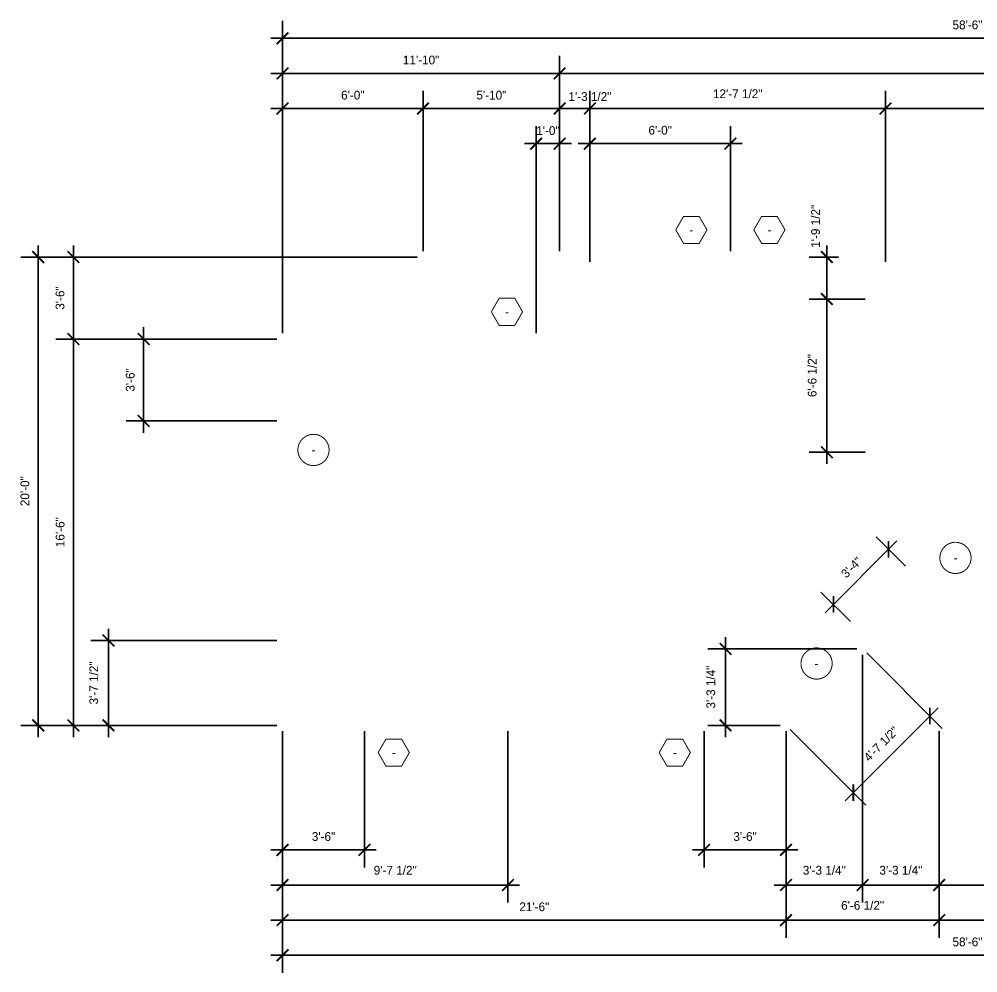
# Model space of a CAD drawing. Extents: x -3307 to 714, y -1870 to 708.
# Drawn here: x -3306.5 to -2815.2, y -1075 to -586.4 of the extents above; entities that cross this region are included whole.
import ezdxf

# ---------------------------------------------------------------- set-up
doc = ezdxf.new("R2010")
doc.units = 0
doc.header["$LTSCALE"] = 48
doc.header["$MEASUREMENT"] = 0
doc.header["$PDMODE"] = 3
doc.header["$PDSIZE"] = -2
doc.layers.get('0').update_dxf_attribs({"linetype": 'CONTINUOUS'})
doc.layers.get('DEFPOINTS').update_dxf_attribs({"linetype": 'CONTINUOUS'})
for name, color, linetype in [('A-DIMS', 3, 'CONTINUOUS'), ('A-SYM', 2, 'CONTINUOUS'), ('A-SYM TEXT', 3, 'CONTINUOUS')]:
    doc.layers.add(name, color=color, linetype=linetype)
doc.styles.get("Standard").update_dxf_attribs({"font": 'ERASMD.TTF', "height": 4.5})
doc.dimstyles.new('ARCHITECTURE', dxfattribs={"dimscale": 48, "dimtxt": 0.18, "dimasz": 0.125, "dimexe": 0.1875, "dimexo": 0.0625, "dimgap": 0.09375, "dimtad": 1, "dimdec": 4, "dimzin": 3, "dimdsep": 46, "dimlunit": 4, "dimtxsty": 'Standard', "dimblk1": 'ARCHTICK', "dimblk2": 'ARCHTICK', "dimsah": 1, "dimcen": 0.09375, "dimdle": 0.125, "dimclrd": 1, "dimclre": 1, "dimclrt": 3, "dimadec": 0, "dimazin": 0, "dimtfac": 1, "dimtdec": 4, "dimtofl": 0, "dimtmove": 2, "dimatfit": 3, "dimldrblk": 'ARCHTICK', "dimfxl": 1, "dimfrac": 2, "dimtolj": 1, "dimtzin": 0, "dimarcsym": 0})

# ---------------------------------------------------------------- blocks, each defined once
blk = doc.blocks.new('_ARCHTICK')
at = {"color": 0, "linetype": 'ByBlock', "const_width": 0.15}
blk.add_lwpolyline([(-0.5, -0.5), (0.5, 0.5)], dxfattribs=at)
blk = doc.blocks.new('*D9')
at = {"layer": 'A-DIMS', "color": 1, "lineweight": -2, "transparency": 16777216}
for p, q in [((-3171.54, -951.25), (-3171.54, -1075.04)), ((-2469.54, -951.25), (-2469.54, -1075.04)), ((-2463.54, -1066.04), (-3177.54, -1066.04))]:
    blk.add_line(p, q, dxfattribs=at)
at = {"layer": 'DEFPOINTS', "color": 0, "transparency": 16777216}
for p in [(-3171.54, -948.25), (-2469.54, -948.25), (-3171.54, -1066.04)]:
    blk.add_point(p, dxfattribs=at)
at = {"layer": 'A-DIMS', "color": 1, "lineweight": -2, "transparency": 16777216, "xscale": 6, "yscale": 6, "zscale": 6, "rotation": 180}
blk.add_blockref('_ARCHTICK', (-3171.54, -1066.04), dxfattribs=at)
at = {"layer": 'A-DIMS', "color": 1, "lineweight": -2, "transparency": 16777216, "xscale": 6, "yscale": 6, "zscale": 6}
blk.add_blockref('_ARCHTICK', (-2469.54, -1066.04), dxfattribs=at)
at = {"layer": 'A-DIMS', "color": 3, "transparency": 16777216, "insert": (-2820.54, -1059.22), "char_height": 4.5, "attachment_point": 5}
blk.add_mtext('\\A1;58\'-6"', dxfattribs=at)
blk = doc.blocks.new('*D10')
at = {"layer": 'A-DIMS', "color": 1, "lineweight": -2, "transparency": 16777216}
for p, q in [((-3171.54, -747.25), (-3171.54, -587.13)), ((-2469.54, -705.25), (-2469.54, -587.13)), ((-2463.54, -596.13), (-3177.54, -596.13))]:
    blk.add_line(p, q, dxfattribs=at)
at = {"layer": 'DEFPOINTS', "color": 0, "transparency": 16777216}
for p in [(-3171.54, -596.13), (-2469.54, -708.25), (-3171.54, -750.25)]:
    blk.add_point(p, dxfattribs=at)
at = {"layer": 'A-DIMS', "color": 1, "lineweight": -2, "transparency": 16777216, "xscale": 6, "yscale": 6, "zscale": 6, "rotation": 180}
blk.add_blockref('_ARCHTICK', (-3171.54, -596.13), dxfattribs=at)
at = {"layer": 'A-DIMS', "color": 1, "lineweight": -2, "transparency": 16777216, "xscale": 6, "yscale": 6, "zscale": 6}
blk.add_blockref('_ARCHTICK', (-2469.54, -596.13), dxfattribs=at)
at = {"layer": 'A-DIMS', "color": 3, "transparency": 16777216, "insert": (-2820.54, -589.3), "char_height": 4.5, "attachment_point": 5}
blk.add_mtext('\\A1;58\'-6"', dxfattribs=at)
blk = doc.blocks.new('*D11')
at = {"layer": 'A-DIMS', "color": 1, "lineweight": -2, "transparency": 16777216}
for p, q in [((-3029.53, -705.25), (-3029.53, -605.13)), ((-2469.54, -705.25), (-2469.54, -605.13)), ((-2463.54, -614.13), (-3035.53, -614.13))]:
    blk.add_line(p, q, dxfattribs=at)
at = {"layer": 'DEFPOINTS', "color": 0, "transparency": 16777216}
for p in [(-3029.53, -614.13), (-3029.53, -708.25), (-2469.54, -708.25)]:
    blk.add_point(p, dxfattribs=at)
at = {"layer": 'A-DIMS', "color": 1, "lineweight": -2, "transparency": 16777216, "xscale": 6, "yscale": 6, "zscale": 6, "rotation": 180}
blk.add_blockref('_ARCHTICK', (-3029.53, -614.13), dxfattribs=at)
at = {"layer": 'A-DIMS', "color": 1, "lineweight": -2, "transparency": 16777216, "xscale": 6, "yscale": 6, "zscale": 6}
blk.add_blockref('_ARCHTICK', (-2469.54, -614.13), dxfattribs=at)
at = {"layer": 'A-DIMS', "color": 3, "transparency": 16777216, "insert": (-2749.54, -607.3), "char_height": 4.5, "attachment_point": 5}
blk.add_mtext('\\A1;46\'-8"', dxfattribs=at)
blk = doc.blocks.new('*D12')
at = {"layer": 'A-DIMS', "color": 1, "lineweight": -2, "transparency": 16777216}
for p, q in [((-3171.54, -747.25), (-3171.54, -605.13)), ((-3029.53, -705.25), (-3029.53, -605.13)), ((-3023.53, -614.13), (-3177.54, -614.13))]:
    blk.add_line(p, q, dxfattribs=at)
at = {"layer": 'DEFPOINTS', "color": 0, "transparency": 16777216}
for p in [(-3171.54, -614.13), (-3029.53, -708.25), (-3171.54, -750.25)]:
    blk.add_point(p, dxfattribs=at)
at = {"layer": 'A-DIMS', "color": 1, "lineweight": -2, "transparency": 16777216, "xscale": 6, "yscale": 6, "zscale": 6, "rotation": 180}
blk.add_blockref('_ARCHTICK', (-3171.54, -614.13), dxfattribs=at)
at = {"layer": 'A-DIMS', "color": 1, "lineweight": -2, "transparency": 16777216, "xscale": 6, "yscale": 6, "zscale": 6}
blk.add_blockref('_ARCHTICK', (-3029.53, -614.13), dxfattribs=at)
at = {"layer": 'A-DIMS', "color": 3, "transparency": 16777216, "insert": (-3100.54, -607.3), "char_height": 4.5, "attachment_point": 5}
blk.add_mtext('\\A1;11\'-10"', dxfattribs=at)
blk = doc.blocks.new('*D14')
at = {"layer": 'A-DIMS', "color": 1, "lineweight": -2, "transparency": 16777216}
for p, q in [((-2862.53, -710.75), (-2862.53, -623.13)), ((-2713.54, -708.75), (-2713.54, -623.13)), ((-2707.54, -632.13), (-2868.53, -632.13))]:
    blk.add_line(p, q, dxfattribs=at)
at = {"layer": 'DEFPOINTS', "color": 0, "transparency": 16777216}
for p in [(-2862.53, -632.13), (-2713.54, -711.75), (-2862.53, -713.75)]:
    blk.add_point(p, dxfattribs=at)
at = {"layer": 'A-DIMS', "color": 1, "lineweight": -2, "transparency": 16777216, "xscale": 6, "yscale": 6, "zscale": 6, "rotation": 180}
blk.add_blockref('_ARCHTICK', (-2862.53, -632.13), dxfattribs=at)
at = {"layer": 'A-DIMS', "color": 1, "lineweight": -2, "transparency": 16777216, "xscale": 6, "yscale": 6, "zscale": 6}
blk.add_blockref('_ARCHTICK', (-2713.54, -632.13), dxfattribs=at)
at = {"layer": 'A-DIMS', "color": 3, "transparency": 16777216, "insert": (-2788.04, -625.3), "char_height": 4.5, "attachment_point": 5}
blk.add_mtext('\\A1;12\'-5"', dxfattribs=at)
blk = doc.blocks.new('*D15')
at = {"layer": 'A-DIMS', "color": 1, "lineweight": -2, "transparency": 16777216}
for p, q in [((-3014.03, -710.75), (-3014.03, -623.13)), ((-2862.53, -710.75), (-2862.53, -623.13)), ((-2856.53, -632.13), (-3020.03, -632.13))]:
    blk.add_line(p, q, dxfattribs=at)
at = {"layer": 'DEFPOINTS', "color": 0, "transparency": 16777216}
for p in [(-3014.03, -632.13), (-3014.03, -713.75), (-2862.53, -713.75)]:
    blk.add_point(p, dxfattribs=at)
at = {"layer": 'A-DIMS', "color": 1, "lineweight": -2, "transparency": 16777216, "xscale": 6, "yscale": 6, "zscale": 6, "rotation": 180}
blk.add_blockref('_ARCHTICK', (-3014.03, -632.13), dxfattribs=at)
at = {"layer": 'A-DIMS', "color": 1, "lineweight": -2, "transparency": 16777216, "xscale": 6, "yscale": 6, "zscale": 6}
blk.add_blockref('_ARCHTICK', (-2862.53, -632.13), dxfattribs=at)
at = {"layer": 'A-DIMS', "color": 3, "transparency": 16777216, "insert": (-2938.28, -624.59), "char_height": 4.5, "attachment_point": 5}
blk.add_mtext('\\A1;12\'-7 1/2"', dxfattribs=at)
blk = doc.blocks.new('*D16')
at = {"layer": 'A-DIMS', "color": 1, "lineweight": -2, "transparency": 16777216}
for p, q in [((-3029.53, -705.25), (-3029.53, -623.13)), ((-3014.03, -710.75), (-3014.03, -623.13)), ((-3008.03, -632.13), (-3035.53, -632.13))]:
    blk.add_line(p, q, dxfattribs=at)
at = {"layer": 'DEFPOINTS', "color": 0, "transparency": 16777216}
for p in [(-3029.53, -632.13), (-3029.53, -708.25), (-3014.03, -713.75)]:
    blk.add_point(p, dxfattribs=at)
at = {"layer": 'A-DIMS', "color": 1, "lineweight": -2, "transparency": 16777216, "xscale": 6, "yscale": 6, "zscale": 6, "rotation": 180}
blk.add_blockref('_ARCHTICK', (-3029.53, -632.13), dxfattribs=at)
at = {"layer": 'A-DIMS', "color": 1, "lineweight": -2, "transparency": 16777216, "xscale": 6, "yscale": 6, "zscale": 6}
blk.add_blockref('_ARCHTICK', (-3014.03, -632.13), dxfattribs=at)
at = {"layer": 'A-DIMS', "color": 3, "transparency": 16777216, "insert": (-3014.03, -626.02), "char_height": 4.5, "attachment_point": 5}
blk.add_mtext('\\A1;1\'-3 1/2"', dxfattribs=at)
blk = doc.blocks.new('*D17')
at = {"layer": 'A-DIMS', "color": 1, "lineweight": -2, "transparency": 16777216}
for p, q in [((-3099.54, -705.25), (-3099.54, -623.13)), ((-3029.53, -705.25), (-3029.53, -623.13)), ((-3023.53, -632.13), (-3105.54, -632.13))]:
    blk.add_line(p, q, dxfattribs=at)
at = {"layer": 'DEFPOINTS', "color": 0, "transparency": 16777216}
for p in [(-3099.54, -632.13), (-3099.54, -708.25), (-3029.53, -708.25)]:
    blk.add_point(p, dxfattribs=at)
at = {"layer": 'A-DIMS', "color": 1, "lineweight": -2, "transparency": 16777216, "xscale": 6, "yscale": 6, "zscale": 6, "rotation": 180}
blk.add_blockref('_ARCHTICK', (-3099.54, -632.13), dxfattribs=at)
at = {"layer": 'A-DIMS', "color": 1, "lineweight": -2, "transparency": 16777216, "xscale": 6, "yscale": 6, "zscale": 6}
blk.add_blockref('_ARCHTICK', (-3029.53, -632.13), dxfattribs=at)
at = {"layer": 'A-DIMS', "color": 3, "transparency": 16777216, "insert": (-3064.54, -625.3), "char_height": 4.5, "attachment_point": 5}
blk.add_mtext('\\A1;5\'-10"', dxfattribs=at)
blk = doc.blocks.new('*D18')
at = {"layer": 'A-DIMS', "color": 1, "lineweight": -2, "transparency": 16777216}
for p, q in [((-3171.54, -747.25), (-3171.54, -623.13)), ((-3099.54, -705.25), (-3099.54, -623.13)), ((-3093.54, -632.13), (-3177.54, -632.13))]:
    blk.add_line(p, q, dxfattribs=at)
at = {"layer": 'DEFPOINTS', "color": 0, "transparency": 16777216}
for p in [(-3171.54, -632.13), (-3099.54, -708.25), (-3171.54, -750.25)]:
    blk.add_point(p, dxfattribs=at)
at = {"layer": 'A-DIMS', "color": 1, "lineweight": -2, "transparency": 16777216, "xscale": 6, "yscale": 6, "zscale": 6, "rotation": 180}
blk.add_blockref('_ARCHTICK', (-3171.54, -632.13), dxfattribs=at)
at = {"layer": 'A-DIMS', "color": 1, "lineweight": -2, "transparency": 16777216, "xscale": 6, "yscale": 6, "zscale": 6}
blk.add_blockref('_ARCHTICK', (-3099.54, -632.13), dxfattribs=at)
at = {"layer": 'A-DIMS', "color": 3, "transparency": 16777216, "insert": (-3135.54, -625.3), "char_height": 4.5, "attachment_point": 5}
blk.add_mtext('\\A1;6\'-0"', dxfattribs=at)
blk = doc.blocks.new('*D20')
at = {"layer": 'A-DIMS', "color": 1, "lineweight": -2, "transparency": 16777216}
for p, q in [((-3014.03, -710.75), (-3014.03, -641.13)), ((-2942.03, -705.25), (-2942.03, -641.13)), ((-3020.03, -650.13), (-2936.03, -650.13))]:
    blk.add_line(p, q, dxfattribs=at)
at = {"layer": 'DEFPOINTS', "color": 0, "transparency": 16777216}
for p in [(-2942.03, -650.13), (-2942.03, -708.25), (-3014.03, -713.75)]:
    blk.add_point(p, dxfattribs=at)
at = {"layer": 'A-DIMS', "color": 1, "lineweight": -2, "transparency": 16777216, "xscale": 6, "yscale": 6, "zscale": 6, "rotation": 180}
blk.add_blockref('_ARCHTICK', (-3014.03, -650.13), dxfattribs=at)
at = {"layer": 'A-DIMS', "color": 1, "lineweight": -2, "transparency": 16777216, "xscale": 6, "yscale": 6, "zscale": 6}
blk.add_blockref('_ARCHTICK', (-2942.03, -650.13), dxfattribs=at)
at = {"layer": 'A-DIMS', "color": 3, "transparency": 16777216, "insert": (-2978.03, -643.3), "char_height": 4.5, "attachment_point": 5}
blk.add_mtext('\\A1;6\'-0"', dxfattribs=at)
blk = doc.blocks.new('*D21')
at = {"layer": 'A-DIMS', "color": 1, "lineweight": -2, "transparency": 16777216}
for p, q in [((-3041.53, -747.25), (-3041.53, -641.13)), ((-3029.53, -705.25), (-3029.53, -641.13)), ((-3023.53, -650.13), (-3047.53, -650.13))]:
    blk.add_line(p, q, dxfattribs=at)
at = {"layer": 'DEFPOINTS', "color": 0, "transparency": 16777216}
for p in [(-3041.53, -650.13), (-3029.53, -708.25), (-3041.53, -750.25)]:
    blk.add_point(p, dxfattribs=at)
at = {"layer": 'A-DIMS', "color": 1, "lineweight": -2, "transparency": 16777216, "xscale": 6, "yscale": 6, "zscale": 6, "rotation": 180}
blk.add_blockref('_ARCHTICK', (-3041.53, -650.13), dxfattribs=at)
at = {"layer": 'A-DIMS', "color": 1, "lineweight": -2, "transparency": 16777216, "xscale": 6, "yscale": 6, "zscale": 6}
blk.add_blockref('_ARCHTICK', (-3029.53, -650.13), dxfattribs=at)
at = {"layer": 'A-DIMS', "color": 3, "transparency": 16777216, "insert": (-3035.53, -643.49), "char_height": 4.5, "attachment_point": 5}
blk.add_mtext('\\A1;1\'-0"', dxfattribs=at)
blk = doc.blocks.new('*D22')
at = {"layer": 'A-DIMS', "color": 1, "lineweight": -2, "transparency": 16777216}
for p, q in [((-2835.04, -951.25), (-2835.04, -1057.04)), ((-2469.54, -951.25), (-2469.54, -1057.04)), ((-2463.54, -1048.04), (-2841.04, -1048.04))]:
    blk.add_line(p, q, dxfattribs=at)
at = {"layer": 'DEFPOINTS', "color": 0, "transparency": 16777216}
for p in [(-2835.04, -948.25), (-2469.54, -948.25), (-2835.04, -1048.04)]:
    blk.add_point(p, dxfattribs=at)
at = {"layer": 'A-DIMS', "color": 1, "lineweight": -2, "transparency": 16777216, "xscale": 6, "yscale": 6, "zscale": 6, "rotation": 180}
blk.add_blockref('_ARCHTICK', (-2835.04, -1048.04), dxfattribs=at)
at = {"layer": 'A-DIMS', "color": 1, "lineweight": -2, "transparency": 16777216, "xscale": 6, "yscale": 6, "zscale": 6}
blk.add_blockref('_ARCHTICK', (-2469.54, -1048.04), dxfattribs=at)
at = {"layer": 'A-DIMS', "color": 3, "transparency": 16777216, "insert": (-2652.29, -1040.51), "char_height": 4.5, "attachment_point": 5}
blk.add_mtext('\\A1;30\'-5 1/2"', dxfattribs=at)
blk = doc.blocks.new('*D23')
at = {"layer": 'A-DIMS', "color": 1, "lineweight": -2, "transparency": 16777216}
for p, q in [((-2913.53, -951.25), (-2913.53, -1057.04)), ((-2835.04, -951.25), (-2835.04, -1057.04)), ((-2829.04, -1048.04), (-2919.53, -1048.04))]:
    blk.add_line(p, q, dxfattribs=at)
at = {"layer": 'DEFPOINTS', "color": 0, "transparency": 16777216}
for p in [(-2913.53, -948.25), (-2835.04, -948.25), (-2913.53, -1048.04)]:
    blk.add_point(p, dxfattribs=at)
at = {"layer": 'A-DIMS', "color": 1, "lineweight": -2, "transparency": 16777216, "xscale": 6, "yscale": 6, "zscale": 6, "rotation": 180}
blk.add_blockref('_ARCHTICK', (-2913.53, -1048.04), dxfattribs=at)
at = {"layer": 'A-DIMS', "color": 1, "lineweight": -2, "transparency": 16777216, "xscale": 6, "yscale": 6, "zscale": 6}
blk.add_blockref('_ARCHTICK', (-2835.04, -1048.04), dxfattribs=at)
at = {"layer": 'A-DIMS', "color": 3, "transparency": 16777216, "insert": (-2874.28, -1040.51), "char_height": 4.5, "attachment_point": 5}
blk.add_mtext('\\A1;6\'-6 1/2"', dxfattribs=at)
blk = doc.blocks.new('*D24')
at = {"layer": 'A-DIMS', "color": 1, "lineweight": -2, "transparency": 16777216}
for p, q in [((-3171.54, -951.25), (-3171.54, -1057.04)), ((-2913.53, -951.25), (-2913.53, -1057.04)), ((-2907.53, -1048.04), (-3177.54, -1048.04))]:
    blk.add_line(p, q, dxfattribs=at)
at = {"layer": 'DEFPOINTS', "color": 0, "transparency": 16777216}
for p in [(-3171.54, -948.25), (-2913.53, -948.25), (-3171.54, -1048.04)]:
    blk.add_point(p, dxfattribs=at)
at = {"layer": 'A-DIMS', "color": 1, "lineweight": -2, "transparency": 16777216, "xscale": 6, "yscale": 6, "zscale": 6, "rotation": 180}
blk.add_blockref('_ARCHTICK', (-3171.54, -1048.04), dxfattribs=at)
at = {"layer": 'A-DIMS', "color": 1, "lineweight": -2, "transparency": 16777216, "xscale": 6, "yscale": 6, "zscale": 6}
blk.add_blockref('_ARCHTICK', (-2913.53, -1048.04), dxfattribs=at)
at = {"layer": 'A-DIMS', "color": 3, "transparency": 16777216, "insert": (-3042.53, -1041.22), "char_height": 4.5, "attachment_point": 5}
blk.add_mtext('\\A1;21\'-6"', dxfattribs=at)
blk = doc.blocks.new('*D27')
at = {"layer": 'A-DIMS', "color": 1, "lineweight": -2, "transparency": 16777216}
for p, q in [((-2757.04, -947.75), (-2757.04, -1039.04)), ((-2835.04, -951.25), (-2835.04, -1039.04)), ((-2751.04, -1030.04), (-2841.04, -1030.04))]:
    blk.add_line(p, q, dxfattribs=at)
at = {"layer": 'DEFPOINTS', "color": 0, "transparency": 16777216}
for p in [(-2757.04, -944.75), (-2835.04, -948.25), (-2835.04, -1030.04)]:
    blk.add_point(p, dxfattribs=at)
at = {"layer": 'A-DIMS', "color": 1, "lineweight": -2, "transparency": 16777216, "xscale": 6, "yscale": 6, "zscale": 6, "rotation": 180}
blk.add_blockref('_ARCHTICK', (-2835.04, -1030.04), dxfattribs=at)
at = {"layer": 'A-DIMS', "color": 1, "lineweight": -2, "transparency": 16777216, "xscale": 6, "yscale": 6, "zscale": 6}
blk.add_blockref('_ARCHTICK', (-2757.04, -1030.04), dxfattribs=at)
at = {"layer": 'A-DIMS', "color": 3, "transparency": 16777216, "insert": (-2796.04, -1023.26), "char_height": 4.5, "attachment_point": 5}
blk.add_mtext('\\A1;6\'-6"', dxfattribs=at)
blk = doc.blocks.new('*D28')
at = {"layer": 'A-DIMS', "color": 1, "lineweight": -2, "transparency": 16777216}
for p, q in [((-2874.28, -912.01), (-2874.28, -1039.04)), ((-2835.04, -951.25), (-2835.04, -1039.04)), ((-2829.04, -1030.04), (-2880.28, -1030.04))]:
    blk.add_line(p, q, dxfattribs=at)
at = {"layer": 'DEFPOINTS', "color": 0, "transparency": 16777216}
for p in [(-2874.28, -909.01), (-2835.04, -948.25), (-2874.28, -1030.04)]:
    blk.add_point(p, dxfattribs=at)
at = {"layer": 'A-DIMS', "color": 1, "lineweight": -2, "transparency": 16777216, "xscale": 6, "yscale": 6, "zscale": 6, "rotation": 180}
blk.add_blockref('_ARCHTICK', (-2874.28, -1030.04), dxfattribs=at)
at = {"layer": 'A-DIMS', "color": 1, "lineweight": -2, "transparency": 16777216, "xscale": 6, "yscale": 6, "zscale": 6}
blk.add_blockref('_ARCHTICK', (-2835.04, -1030.04), dxfattribs=at)
at = {"layer": 'A-DIMS', "color": 3, "transparency": 16777216, "insert": (-2854.66, -1022.51), "char_height": 4.5, "attachment_point": 5}
blk.add_mtext('\\A1;3\'-3 1/4"', dxfattribs=at)
blk = doc.blocks.new('*D29')
at = {"layer": 'A-DIMS', "color": 1, "lineweight": -2, "transparency": 16777216}
for p, q in [((-2874.28, -912.01), (-2874.28, -1039.04)), ((-2913.53, -951.25), (-2913.53, -1039.04)), ((-2868.28, -1030.04), (-2919.53, -1030.04))]:
    blk.add_line(p, q, dxfattribs=at)
at = {"layer": 'DEFPOINTS', "color": 0, "transparency": 16777216}
for p in [(-2874.28, -909.01), (-2913.53, -948.25), (-2913.53, -1030.04)]:
    blk.add_point(p, dxfattribs=at)
at = {"layer": 'A-DIMS', "color": 1, "lineweight": -2, "transparency": 16777216, "xscale": 6, "yscale": 6, "zscale": 6, "rotation": 180}
blk.add_blockref('_ARCHTICK', (-2913.53, -1030.04), dxfattribs=at)
at = {"layer": 'A-DIMS', "color": 1, "lineweight": -2, "transparency": 16777216, "xscale": 6, "yscale": 6, "zscale": 6}
blk.add_blockref('_ARCHTICK', (-2874.28, -1030.04), dxfattribs=at)
at = {"layer": 'A-DIMS', "color": 3, "transparency": 16777216, "insert": (-2893.91, -1022.51), "char_height": 4.5, "attachment_point": 5}
blk.add_mtext('\\A1;3\'-3 1/4"', dxfattribs=at)
blk = doc.blocks.new('*D34')
at = {"layer": 'A-DIMS', "color": 1, "lineweight": -2, "transparency": 16777216}
for p, q in [((-2955.53, -951.25), (-2955.53, -1021.04)), ((-2913.53, -951.25), (-2913.53, -1021.04)), ((-2907.53, -1012.04), (-2961.53, -1012.04))]:
    blk.add_line(p, q, dxfattribs=at)
at = {"layer": 'DEFPOINTS', "color": 0, "transparency": 16777216}
for p in [(-2955.53, -948.25), (-2913.53, -948.25), (-2955.53, -1012.04)]:
    blk.add_point(p, dxfattribs=at)
at = {"layer": 'A-DIMS', "color": 1, "lineweight": -2, "transparency": 16777216, "xscale": 6, "yscale": 6, "zscale": 6, "rotation": 180}
blk.add_blockref('_ARCHTICK', (-2955.53, -1012.04), dxfattribs=at)
at = {"layer": 'A-DIMS', "color": 1, "lineweight": -2, "transparency": 16777216, "xscale": 6, "yscale": 6, "zscale": 6}
blk.add_blockref('_ARCHTICK', (-2913.53, -1012.04), dxfattribs=at)
at = {"layer": 'A-DIMS', "color": 3, "transparency": 16777216, "insert": (-2934.53, -1005.22), "char_height": 4.5, "attachment_point": 5}
blk.add_mtext('\\A1;3\'-6"', dxfattribs=at)
blk = doc.blocks.new('*D35')
at = {"layer": 'A-DIMS', "color": 1, "lineweight": -2, "transparency": 16777216}
for p, q in [((-3171.54, -951.25), (-3171.54, -1021.04)), ((-3129.54, -951.25), (-3129.54, -1021.04)), ((-3177.54, -1012.04), (-3123.54, -1012.04))]:
    blk.add_line(p, q, dxfattribs=at)
at = {"layer": 'DEFPOINTS', "color": 0, "transparency": 16777216}
for p in [(-3171.54, -948.25), (-3129.54, -948.25), (-3129.54, -1012.04)]:
    blk.add_point(p, dxfattribs=at)
at = {"layer": 'A-DIMS', "color": 1, "lineweight": -2, "transparency": 16777216, "xscale": 6, "yscale": 6, "zscale": 6, "rotation": 180}
blk.add_blockref('_ARCHTICK', (-3171.54, -1012.04), dxfattribs=at)
at = {"layer": 'A-DIMS', "color": 1, "lineweight": -2, "transparency": 16777216, "xscale": 6, "yscale": 6, "zscale": 6}
blk.add_blockref('_ARCHTICK', (-3129.54, -1012.04), dxfattribs=at)
at = {"layer": 'A-DIMS', "color": 3, "transparency": 16777216, "insert": (-3150.54, -1005.22), "char_height": 4.5, "attachment_point": 5}
blk.add_mtext('\\A1;3\'-6"', dxfattribs=at)
blk = doc.blocks.new('*D36')
at = {"layer": 'A-DIMS', "color": 1, "lineweight": -2, "transparency": 16777216}
for p, q in [((-3171.54, -951.25), (-3171.54, -1039.04)), ((-3056.04, -951.25), (-3056.04, -1039.04)), ((-3177.54, -1030.04), (-3050.04, -1030.04))]:
    blk.add_line(p, q, dxfattribs=at)
at = {"layer": 'DEFPOINTS', "color": 0, "transparency": 16777216}
for p in [(-3171.54, -948.25), (-3056.04, -948.25), (-3056.04, -1030.04)]:
    blk.add_point(p, dxfattribs=at)
at = {"layer": 'A-DIMS', "color": 1, "lineweight": -2, "transparency": 16777216, "xscale": 6, "yscale": 6, "zscale": 6, "rotation": 180}
blk.add_blockref('_ARCHTICK', (-3171.54, -1030.04), dxfattribs=at)
at = {"layer": 'A-DIMS', "color": 1, "lineweight": -2, "transparency": 16777216, "xscale": 6, "yscale": 6, "zscale": 6}
blk.add_blockref('_ARCHTICK', (-3056.04, -1030.04), dxfattribs=at)
at = {"layer": 'A-DIMS', "color": 3, "transparency": 16777216, "insert": (-3113.79, -1022.51), "char_height": 4.5, "attachment_point": 5}
blk.add_mtext('\\A1;9\'-7 1/2"', dxfattribs=at)
blk = doc.blocks.new('*D74')
at = {"layer": 'A-DIMS', "color": 1, "lineweight": -2, "transparency": 16777216}
for p, q in [((-3296.74, -702.25), (-3296.74, -954.25)), ((-3102.54, -708.25), (-3305.74, -708.25)), ((-3174.54, -948.25), (-3305.74, -948.25))]:
    blk.add_line(p, q, dxfattribs=at)
at = {"layer": 'DEFPOINTS', "color": 0, "transparency": 16777216}
for p in [(-3099.54, -708.25), (-3296.74, -948.25), (-3171.54, -948.25)]:
    blk.add_point(p, dxfattribs=at)
at = {"layer": 'A-DIMS', "color": 1, "lineweight": -2, "transparency": 16777216, "xscale": 6, "yscale": 6, "zscale": 6}
for p, rotation in [((-3296.74, -708.25), 90), ((-3296.74, -948.25), 270)]:
    blk.add_blockref('_ARCHTICK', p, dxfattribs=dict(at, rotation=rotation))
at = {"layer": 'A-DIMS', "color": 3, "transparency": 16777216, "insert": (-3303.56, -828.25), "char_height": 4.5, "attachment_point": 5, "rotation": 90}
blk.add_mtext('\\A1;20\'-0"', dxfattribs=at)
blk = doc.blocks.new('*D75')
at = {"layer": 'A-DIMS', "color": 1, "lineweight": -2, "transparency": 16777216}
for p, q in [((-3278.74, -702.25), (-3278.74, -756.25)), ((-3102.54, -708.25), (-3287.74, -708.25)), ((-3174.54, -750.25), (-3287.74, -750.25))]:
    blk.add_line(p, q, dxfattribs=at)
at = {"layer": 'DEFPOINTS', "color": 0, "transparency": 16777216}
for p in [(-3099.54, -708.25), (-3278.74, -750.25), (-3171.54, -750.25)]:
    blk.add_point(p, dxfattribs=at)
at = {"layer": 'A-DIMS', "color": 1, "lineweight": -2, "transparency": 16777216, "xscale": 6, "yscale": 6, "zscale": 6}
for p, rotation in [((-3278.74, -708.25), 90), ((-3278.74, -750.25), 270)]:
    blk.add_blockref('_ARCHTICK', p, dxfattribs=dict(at, rotation=rotation))
at = {"layer": 'A-DIMS', "color": 3, "transparency": 16777216, "insert": (-3285.56, -729.25), "char_height": 4.5, "attachment_point": 5, "rotation": 90}
blk.add_mtext('\\A1;3\'-6"', dxfattribs=at)
blk = doc.blocks.new('*D76')
at = {"layer": 'A-DIMS', "color": 1, "lineweight": -2, "transparency": 16777216}
for p, q in [((-3278.74, -744.25), (-3278.74, -954.25)), ((-3174.54, -750.25), (-3287.74, -750.25)), ((-3174.54, -948.25), (-3287.74, -948.25))]:
    blk.add_line(p, q, dxfattribs=at)
at = {"layer": 'DEFPOINTS', "color": 0, "transparency": 16777216}
for p in [(-3171.54, -750.25), (-3278.74, -948.25), (-3171.54, -948.25)]:
    blk.add_point(p, dxfattribs=at)
at = {"layer": 'A-DIMS', "color": 1, "lineweight": -2, "transparency": 16777216, "xscale": 6, "yscale": 6, "zscale": 6}
for p, rotation in [((-3278.74, -750.25), 90), ((-3278.74, -948.25), 270)]:
    blk.add_blockref('_ARCHTICK', p, dxfattribs=dict(at, rotation=rotation))
at = {"layer": 'A-DIMS', "color": 3, "transparency": 16777216, "insert": (-3285.52, -849.25), "char_height": 4.5, "attachment_point": 5, "rotation": 90}
blk.add_mtext('\\A1;16\'-6"', dxfattribs=at)
blk = doc.blocks.new('*D77')
at = {"layer": 'A-DIMS', "color": 1, "lineweight": -2, "transparency": 16777216}
for p, q in [((-3242.74, -744.25), (-3242.74, -798.25)), ((-3174.54, -750.25), (-3251.74, -750.25)), ((-3174.54, -792.25), (-3251.74, -792.25))]:
    blk.add_line(p, q, dxfattribs=at)
at = {"layer": 'DEFPOINTS', "color": 0, "transparency": 16777216}
for p in [(-3171.54, -750.25), (-3242.74, -792.25), (-3171.54, -792.25)]:
    blk.add_point(p, dxfattribs=at)
at = {"layer": 'A-DIMS', "color": 1, "lineweight": -2, "transparency": 16777216, "xscale": 6, "yscale": 6, "zscale": 6}
for p, rotation in [((-3242.74, -750.25), 90), ((-3242.74, -792.25), 270)]:
    blk.add_blockref('_ARCHTICK', p, dxfattribs=dict(at, rotation=rotation))
at = {"layer": 'A-DIMS', "color": 3, "transparency": 16777216, "insert": (-3249.56, -771.25), "char_height": 4.5, "attachment_point": 5, "rotation": 90}
blk.add_mtext('\\A1;3\'-6"', dxfattribs=at)
blk = doc.blocks.new('*D78')
at = {"layer": 'A-DIMS', "color": 1, "lineweight": -2, "transparency": 16777216}
for p, q in [((-3260.74, -954.25), (-3260.74, -898.75)), ((-3174.54, -904.75), (-3269.74, -904.75)), ((-3174.54, -948.25), (-3269.74, -948.25))]:
    blk.add_line(p, q, dxfattribs=at)
at = {"layer": 'DEFPOINTS', "color": 0, "transparency": 16777216}
for p in [(-3260.74, -904.75), (-3171.54, -904.75), (-3171.54, -948.25)]:
    blk.add_point(p, dxfattribs=at)
at = {"layer": 'A-DIMS', "color": 1, "lineweight": -2, "transparency": 16777216, "xscale": 6, "yscale": 6, "zscale": 6}
for p, rotation in [((-3260.74, -904.75), 90), ((-3260.74, -948.25), 270)]:
    blk.add_blockref('_ARCHTICK', p, dxfattribs=dict(at, rotation=rotation))
at = {"layer": 'A-DIMS', "color": 3, "transparency": 16777216, "insert": (-3268.27, -926.5), "char_height": 4.5, "attachment_point": 5, "rotation": 90}
blk.add_mtext('\\A1;3\'-7 1/2"', dxfattribs=at)
blk = doc.blocks.new('*D79')
at = {"layer": 'A-DIMS', "color": 1, "lineweight": -2, "transparency": 16777216}
for p, q in [((-2944.51, -954.25), (-2944.51, -903.01)), ((-2877.28, -909.01), (-2953.51, -909.01)), ((-2916.53, -948.25), (-2953.51, -948.25))]:
    blk.add_line(p, q, dxfattribs=at)
at = {"layer": 'DEFPOINTS', "color": 0, "transparency": 16777216}
for p in [(-2944.51, -909.01), (-2874.28, -909.01), (-2913.53, -948.25)]:
    blk.add_point(p, dxfattribs=at)
at = {"layer": 'A-DIMS', "color": 1, "lineweight": -2, "transparency": 16777216, "xscale": 6, "yscale": 6, "zscale": 6}
for p, rotation in [((-2944.51, -909.01), 90), ((-2944.51, -948.25), 270)]:
    blk.add_blockref('_ARCHTICK', p, dxfattribs=dict(at, rotation=rotation))
at = {"layer": 'A-DIMS', "color": 3, "transparency": 16777216, "insert": (-2952.04, -928.63), "char_height": 4.5, "attachment_point": 5, "rotation": 90}
blk.add_mtext('\\A1;3\'-3 1/4"', dxfattribs=at)
blk = doc.blocks.new('*D80')
at = {"layer": 'A-DIMS', "color": 1, "lineweight": -2, "transparency": 16777216}
for p, q in [((-2872.16, -911.13), (-2833.44, -949.85)), ((-2835.57, -939.24), (-2883.29, -986.97)), ((-2911.41, -950.37), (-2872.69, -989.09))]:
    blk.add_line(p, q, dxfattribs=at)
at = {"layer": 'DEFPOINTS', "color": 0, "transparency": 16777216}
for p in [(-2874.28, -909.01), (-2913.53, -948.25), (-2879.05, -982.73)]:
    blk.add_point(p, dxfattribs=at)
at = {"layer": 'A-DIMS', "color": 1, "lineweight": -2, "transparency": 16777216, "xscale": 6, "yscale": 6, "zscale": 6}
for p, rotation in [((-2839.81, -943.48), 45), ((-2879.05, -982.73), 225)]:
    blk.add_blockref('_ARCHTICK', p, dxfattribs=dict(at, rotation=rotation))
at = {"layer": 'A-DIMS', "color": 3, "transparency": 16777216, "insert": (-2864.75, -957.78), "char_height": 4.5, "attachment_point": 5, "rotation": 45}
blk.add_mtext('\\A1;4\'-7 1/2"', dxfattribs=at)
blk = doc.blocks.new('*D86')
at = {"layer": 'A-DIMS', "color": 1, "lineweight": -2, "transparency": 16777216}
for p, q in [((-2892.58, -702.25), (-2892.58, -735.75)), ((-2886.6, -708.25), (-2901.58, -708.25)), ((-2873.03, -729.75), (-2901.58, -729.75))]:
    blk.add_line(p, q, dxfattribs=at)
at = {"layer": 'DEFPOINTS', "color": 0, "transparency": 16777216}
for p in [(-2883.6, -708.25), (-2892.58, -729.75), (-2870.03, -729.75)]:
    blk.add_point(p, dxfattribs=at)
at = {"layer": 'A-DIMS', "color": 1, "lineweight": -2, "transparency": 16777216, "xscale": 6, "yscale": 6, "zscale": 6}
for p, rotation in [((-2892.58, -708.25), 90), ((-2892.58, -729.75), 270)]:
    blk.add_blockref('_ARCHTICK', p, dxfattribs=dict(at, rotation=rotation))
at = {"layer": 'A-DIMS', "color": 3, "transparency": 16777216, "insert": (-2898.35, -692.49), "char_height": 4.5, "attachment_point": 5, "rotation": 90}
blk.add_mtext('\\A1;1\'-9 1/2"', dxfattribs=at)
blk = doc.blocks.new('*D87')
at = {"layer": 'A-DIMS', "color": 1, "lineweight": -2, "transparency": 16777216}
for p, q in [((-2892.58, -723.75), (-2892.58, -814.25)), ((-2873.03, -729.75), (-2901.58, -729.75)), ((-2873.03, -808.25), (-2901.58, -808.25))]:
    blk.add_line(p, q, dxfattribs=at)
at = {"layer": 'DEFPOINTS', "color": 0, "transparency": 16777216}
for p in [(-2870.03, -729.75), (-2892.58, -808.25), (-2870.03, -808.25)]:
    blk.add_point(p, dxfattribs=at)
at = {"layer": 'A-DIMS', "color": 1, "lineweight": -2, "transparency": 16777216, "xscale": 6, "yscale": 6, "zscale": 6}
for p, rotation in [((-2892.58, -729.75), 90), ((-2892.58, -808.25), 270)]:
    blk.add_blockref('_ARCHTICK', p, dxfattribs=dict(at, rotation=rotation))
at = {"layer": 'A-DIMS', "color": 3, "transparency": 16777216, "insert": (-2900.11, -769), "char_height": 4.5, "attachment_point": 5, "rotation": 90}
blk.add_mtext('\\A1;6\'-6 1/2"', dxfattribs=at)
blk = doc.blocks.new('*D91')
at = {"layer": 'A-DIMS', "color": 1, "lineweight": -2, "transparency": 16777216}
for p, q in [((-2893.5, -890.5), (-2856.73, -853.73)), ((-2852.26, -866.69), (-2867.33, -851.61)), ((-2880.54, -894.97), (-2895.62, -879.9))]:
    blk.add_line(p, q, dxfattribs=at)
at = {"layer": 'DEFPOINTS', "color": 0, "transparency": 16777216}
for p in [(-2860.97, -857.98), (-2850.14, -868.81), (-2878.42, -897.09)]:
    blk.add_point(p, dxfattribs=at)
at = {"layer": 'A-DIMS', "color": 1, "lineweight": -2, "transparency": 16777216, "xscale": 6, "yscale": 6, "zscale": 6}
for p, rotation in [((-2860.97, -857.98), 45.00000000000322), ((-2889.25, -886.26), 225.0000000000032)]:
    blk.add_blockref('_ARCHTICK', p, dxfattribs=dict(at, rotation=rotation))
at = {"layer": 'A-DIMS', "color": 3, "transparency": 16777216, "insert": (-2879.93, -867.29), "char_height": 4.5, "attachment_point": 5, "rotation": 45}
blk.add_mtext('\\A1;3\'-4"', dxfattribs=at)

msp = doc.modelspace()

# ---------------------------------------------------------------- linework, layer by layer
at = {"layer": 'A-SYM', "color": 1, "const_width": 0.5}
for points in [[(-2970.03346, -694.32396), (-2966.03471, -701.25), (-2958.03471, -701.25), (-2954.03471, -694.3218), (-2958.03471, -687.39359), (-2966.03471, -687.39359), (-2970.03365, -694.31997)], [(-2930.03346, -694.32396), (-2926.03471, -701.25), (-2918.03471, -701.25), (-2914.03471, -694.3218), (-2918.03471, -687.39359), (-2926.03471, -687.39359), (-2930.03365, -694.31997)], [(-3064.53346, -736.32396), (-3060.53471, -743.25), (-3052.53471, -743.25), (-3048.53471, -736.3218), (-3052.53471, -729.39359), (-3060.53471, -729.39359), (-3064.53365, -736.31997)], [(-3122.54031, -962.18037), (-3118.54156, -969.10641), (-3110.54156, -969.10641), (-3106.54156, -962.1782), (-3110.54156, -955.25), (-3118.54156, -955.25), (-3122.54051, -962.17637)], [(-2978.52559, -962.18037), (-2974.52685, -969.10641), (-2966.52685, -969.10641), (-2962.52685, -962.1782), (-2966.52685, -955.25), (-2974.52685, -955.25), (-2978.52579, -962.17637)]]:
    msp.add_lwpolyline(points, dxfattribs=at)
for points in [[(-3155.69414, -799.1078, 458.365508884), (-3155.62432, -799.1081, 458.365508884)], [(-2826.68342, -854.4193, 458.365508884), (-2826.61361, -854.41961, 458.365508884)], [(-2897.86257, -908.54173, 458.365508884), (-2897.79276, -908.54203, 458.365508884)]]:
    msp.add_lwpolyline(points, format="xyb", dxfattribs=at)

# ---------------------------------------------------------------- texts
at = {"layer": 'A-SYM TEXT', "color": 1, "char_height": 4.5, "width": 16, "attachment_point": 5}
for insert in [(-2962.03408, -694.3218), (-2922.03408, -694.3218), (-3056.53408, -736.3218), (-3155.69414, -807.10776), (-2826.68342, -862.41926), (-2897.86257, -916.54169), (-3114.54094, -962.1782), (-2970.52622, -962.1782)]:
    msp.add_mtext('-', dxfattribs=dict(at, insert=insert))

# ---------------------------------------------------------------- dimensions: what is measured, and where the dimension line sits
at = {"layer": 'A-DIMS'}
for base, p1, p2, picture, middle in [((-3171.54156, -596.12622), (-2469.54156, -708.25), (-3171.54156, -750.25), '*D10', (-2820.54156, -589.30369)), ((-3171.541564, -614.126218), (-3029.53471, -708.25), (-3171.541564, -750.25), '*D12', (-3100.538137, -607.303691)), ((-3029.53471, -614.126218), (-2469.541564, -708.25), (-3029.53471, -708.25), '*D11', (-2749.538137, -607.303691)), ((-3014.03471, -632.12622), (-2862.53471, -713.75), (-3014.03471, -713.75), '*D15', (-2938.28471, -624.5949)), ((-3171.54156, -632.12622), (-3099.54156, -708.25), (-3171.54156, -750.25), '*D18', (-3135.54156, -625.30369)), ((-3099.541564, -632.126218), (-3029.53471, -708.25), (-3099.541564, -708.25), '*D17', (-3064.538137, -625.303691)), ((-2862.53471, -632.126218), (-2713.541564, -711.75), (-2862.53471, -713.75), '*D14', (-2788.038137, -625.303691)), ((-2942.03471, -650.12622), (-3014.03471, -713.75), (-2942.03471, -708.25), '*D20', (-2978.03471, -643.30369)), ((-2913.526845, -1030.044746), (-2874.284204, -909.007359), (-2913.526845, -948.25), '*D29', (-2893.905525, -1022.513428)), ((-2874.2842, -1030.04475), (-2835.04156, -948.25), (-2874.2842, -909.00736), '*D28', (-2854.66288, -1022.51343)), ((-2835.04156, -1030.04475), (-2757.04156, -944.75), (-2835.04156, -948.25), '*D27', (-2796.04156, -1023.25848)), ((-3171.54156, -1066.04475), (-2469.54156, -948.25), (-3171.54156, -948.25), '*D9', (-2820.54156, -1059.22222)), ((-3171.54156, -1048.04475), (-2913.52685, -948.25), (-3171.54156, -948.25), '*D24', (-3042.5342, -1041.22222)), ((-3129.54156, -1012.04475), (-3171.54156, -948.25), (-3129.54156, -948.25), '*D35', (-3150.54156, -1005.22222)), ((-3056.04156, -1030.04475), (-3171.54156, -948.25), (-3056.04156, -948.25), '*D36', (-3113.79156, -1022.51343)), ((-2955.52685, -1012.04475), (-2913.52685, -948.25), (-2955.52685, -948.25), '*D34', (-2934.52685, -1005.22222)), ((-2913.52685, -1048.04475), (-2835.04156, -948.25), (-2913.52685, -948.25), '*D23', (-2874.2842, -1040.51343)), ((-2835.04156, -1048.04475), (-2469.54156, -948.25), (-2835.04156, -948.25), '*D22', (-2652.29156, -1040.51343))]:
    dim = msp.add_linear_dim(base=base, p1=p1, p2=p2, dimstyle='ARCHITECTURE', dxfattribs=at)
    dim.commit()
    dim.dimension.update_dxf_attribs({"geometry": picture, "text_midpoint": middle})
for base, p1, p2, picture, middle in [((-3029.53471, -632.12622), (-3014.03471, -713.75), (-3029.53471, -708.25), '*D16', (-3014.03471, -626.01844)), ((-3041.53471, -650.12622), (-3029.53471, -708.25), (-3041.53471, -750.25), '*D21', (-3035.53471, -643.48604))]:
    dim = msp.add_linear_dim(base=base, p1=p1, p2=p2, dimstyle='ARCHITECTURE', dxfattribs=at)
    dim.commit()
    dim.dimension.update_dxf_attribs({"geometry": picture, "text_midpoint": middle, "dimtype": 160})
dim = msp.add_linear_dim(base=(-2892.5804, -729.75), p1=(-2883.59796, -708.25), p2=(-2870.03471, -729.75), angle=90, dimstyle='ARCHITECTURE', dxfattribs=at)
dim.commit()
dim.dimension.update_dxf_attribs({"geometry": '*D86', "text_midpoint": (-2898.348, -692.48554), "dimtype": 160})
for base, p1, p2, picture, middle in [((-3296.73638, -948.25), (-3099.54156, -708.25), (-3171.54156, -948.25), '*D74', (-3303.5589, -828.25)), ((-3278.73638, -750.25), (-3099.54156, -708.25), (-3171.54156, -750.25), '*D75', (-3285.5589, -729.25)), ((-2892.5804, -808.25), (-2870.03471, -729.75), (-2870.03471, -808.25), '*D87', (-2900.11172, -769)), ((-3278.73638, -948.25), (-3171.54156, -750.25), (-3171.54156, -948.25), '*D76', (-3285.52264, -849.25)), ((-3242.73638, -792.25), (-3171.54156, -750.25), (-3171.54156, -792.25), '*D77', (-3249.5589, -771.25)), ((-3260.73638, -904.75), (-3171.54156, -948.25), (-3171.54156, -904.75), '*D78', (-3268.2677, -926.5)), ((-2944.50511, -909.00736), (-2913.52685, -948.25), (-2874.2842, -909.00736), '*D79', (-2952.03642, -928.62868))]:
    dim = msp.add_linear_dim(base=base, p1=p1, p2=p2, angle=90, dimstyle='ARCHITECTURE', dxfattribs=at)
    dim.commit()
    dim.dimension.update_dxf_attribs({"geometry": picture, "text_midpoint": middle})
for p1, p2, distance, picture, middle in [((-2878.42024, -897.09315), (-2850.13597, -868.80887), 15.31909, '*D91', (-2879.9346, -867.29452)), ((-2874.2842, -909.00736), (-2913.52685, -948.25), 48.75658, '*D80', (-2864.75486, -957.77934))]:
    dim = msp.add_aligned_dim(p1=p1, p2=p2, distance=distance, dimstyle='ARCHITECTURE', dxfattribs=at)
    dim.commit()
    dim.dimension.update_dxf_attribs({"geometry": picture, "text_midpoint": middle})

doc.saveas('drawing.dxf')
